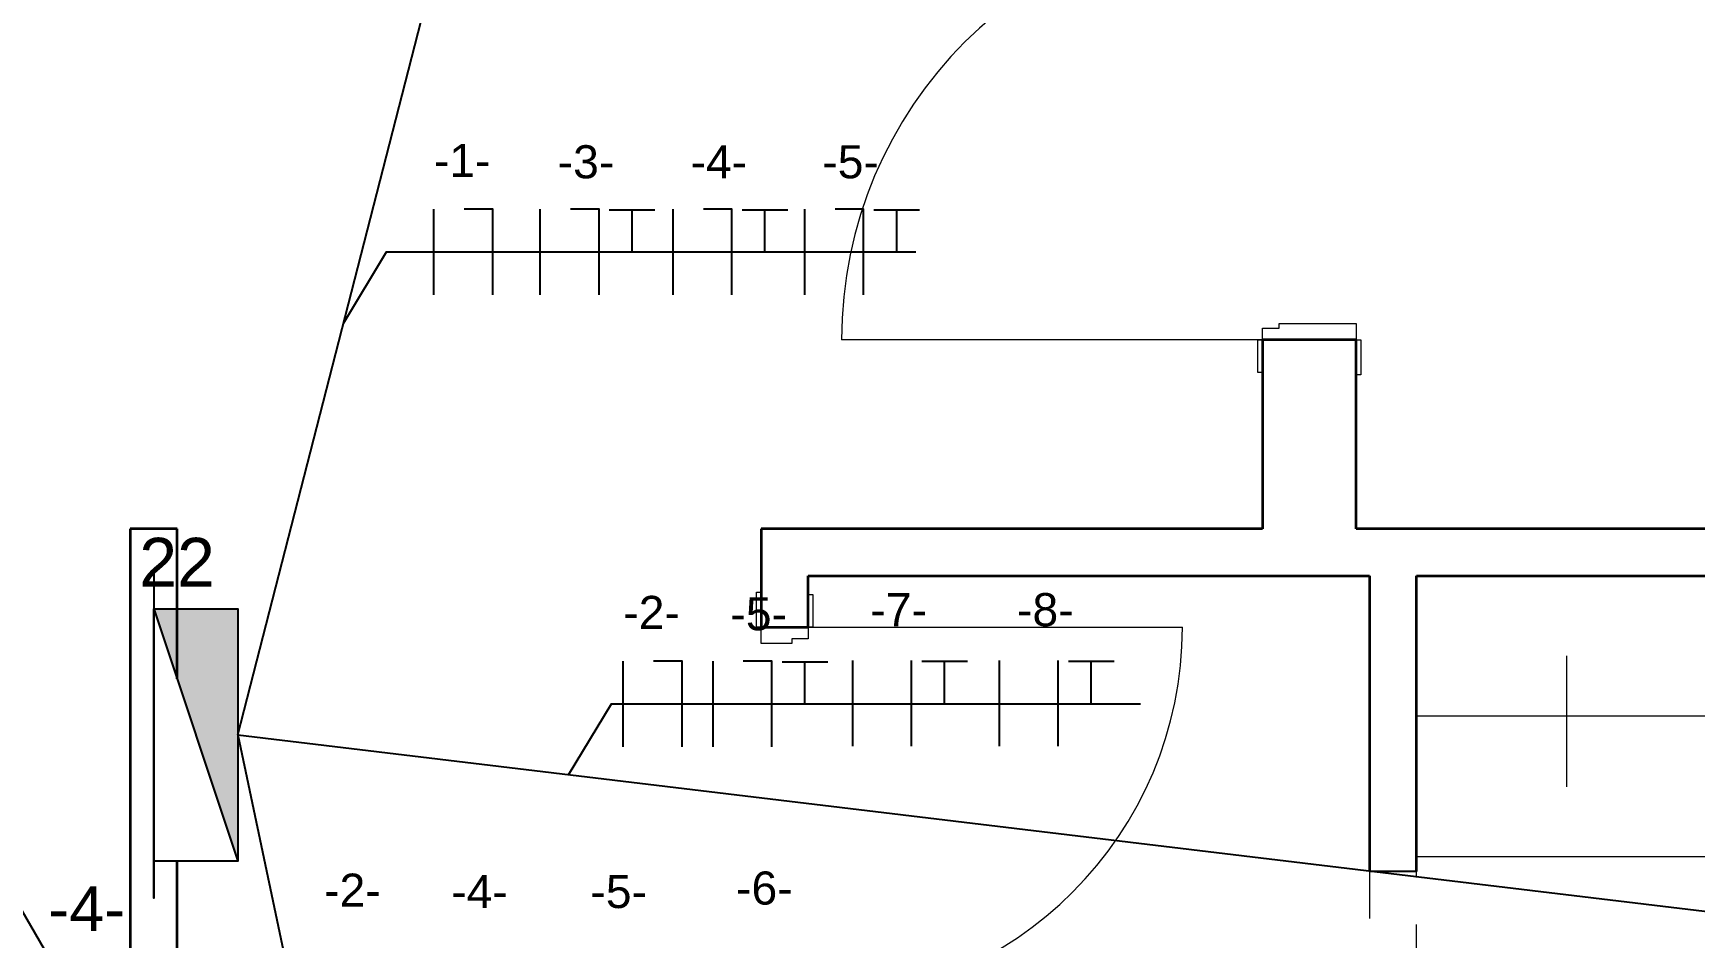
# Model space of a CAD drawing. Header units: metres. Extents: x -182 to 99, y 70 to 117.
# Drawn here: x 70.59 to 74.141, y 86.609 to 88.542 of the extents above; entities that cross this region are included whole.
import ezdxf

# ---------------------------------------------------------------- set-up
doc = ezdxf.new("R2010")
doc.units = ezdxf.units.M
doc.header["$LTSCALE"] = 0.01
doc.linetypes.add('ACAD_ISO02W100', pattern=[15, 12, -3])
doc.linetypes.add('Basculante', pattern=[0.003969, 0.002381, -0.001587])
for name, color, linetype, lineweight in [('A-DETL', 5, 'Continuous', 9), ('A-DETL-GENF', 3, 'Basculante', 9), ('A-DOOR', 1, 'Continuous', 9), ('A-DOOR-FRAM', 1, 'Continuous', 13), ('A-WALL', 2, 'Continuous', 9)]:
    doc.layers.add(name, color=color, linetype=linetype, lineweight=lineweight)
for name, color, linetype in [('FIAÇÃO', 10, 'Continuous'), ('Iluminação', 7, 'Continuous'), ('LEGENDA', 7, 'Continuous'), ('TOMADA', 7, 'ACAD_ISO02W100')]:
    doc.layers.add(name, color=color, linetype=linetype)
doc.styles.add('Arial', font='arial.ttf', dxfattribs={"height": 0.29506})
doc.styles.add('Arial_2', font='arial.ttf', dxfattribs={"height": 0.258177})
doc.dimstyles.new('Diagonal', dxfattribs={"dimscale": 0.3048, "dimtxt": 0.258177, "dimasz": 1.025262, "dimexe": 0.984252, "dimexo": 0.615157, "dimgap": 0.04101, "dimtad": 1, "dimrnd": 0.01, "dimzin": 0, "dimdsep": 46, "dimtxsty": 'Arial_2', "dimblk1": 'OBLIQUE', "dimblk2": 'OBLIQUE', "dimsah": 1, "dimcen": 0.09, "dimse1": 1, "dimse2": 1, "dimazin": 0, "dimtfac": 1, "dimtix": 1, "dimtmove": 0, "dimatfit": 3, "dimfxl": 1, "dimtvp": 1, "dimtfill": 1, "dimtolj": 1, "dimtzin": 0, "dimarcsym": 2})

# ---------------------------------------------------------------- blocks, each defined once
blk = doc.blocks.new('M_Puerta-Hueco - 0813 x 2134mm-226122-Nivel 9')
at = {"layer": 'A-DETL-GENF'}
for p, q in [((0.3983, 0.05), (-0.4147, 0.05)), ((-0.4147, -0.05), (0.3983, -0.05))]:
    blk.add_line(p, q, dxfattribs=at)
at = {"layer": 'A-DETL-GENF', "linetype": 'Continuous', "lineweight": 25}
for p, q in [((-0.4147, 0.05), (-0.4147, -0.05)), ((0.3983, -0.05), (0.3983, 0.05))]:
    blk.add_line(p, q, dxfattribs=at)
blk = doc.blocks.new('Puerta de 1 hoja - 80 x 210 cm-196792-Nivel 9')
at = {"layer": 'A-DOOR', "lineweight": 13}
blk.add_line((0.6669, -0.05), (0.6669, -0.85), dxfattribs=at)
blk.add_arc((0.6669, -0.05), 0.8, 180, 270, dxfattribs=at)
at = {"layer": 'A-DOOR-FRAM'}
for p, q in [((-0.2081, 0.06), (-0.1331, 0.06)), ((-0.2081, 0.05), (-0.2081, 0.06)), ((-0.1331, 0.06), (-0.1331, 0.05)), ((-0.1331, 0.05), (-0.0981, 0.05)), ((-0.0981, 0.05), (-0.0981, -0.015)), ((0.6319, -0.015), (0.6319, 0.05)), ((0.6319, 0.05), (0.6669, 0.05)), ((0.6669, 0.05), (0.6669, 0.06)), ((0.6669, 0.06), (0.7419, 0.06)), ((0.7419, 0.06), (0.7419, 0.05)), ((-0.1081, -0.015), (-0.1081, -0.05)), ((-0.0981, -0.015), (-0.1081, -0.015)), ((0.6419, -0.015), (0.6319, -0.015)), ((0.6419, -0.05), (0.6419, -0.015)), ((-0.2031, -0.06), (-0.2031, -0.05)), ((-0.1331, -0.06), (-0.2031, -0.06)), ((-0.1331, -0.05), (-0.1331, -0.06)), ((-0.1081, -0.05), (-0.1331, -0.05)), ((0.6669, -0.05), (0.6419, -0.05)), ((0.6669, -0.06), (0.6669, -0.05)), ((0.7369, -0.06), (0.6669, -0.06)), ((0.7369, -0.05), (0.7369, -0.06))]:
    blk.add_line(p, q, dxfattribs=at)
blk = doc.blocks.new('Puerta de 1 hoja - 90 x 210 cm-249323-Nivel 9')
at = {"layer": 'A-DOOR', "lineweight": 13}
blk.add_line((0.7169, -0.1), (0.7169, -1), dxfattribs=at)
blk.add_arc((0.7169, -0.1), 0.9, 180, 270, dxfattribs=at)
at = {"layer": 'A-DOOR-FRAM'}
for p, q in [((-0.2581, 0.11), (-0.1831, 0.11)), ((-0.2581, 0.1), (-0.2581, 0.11)), ((-0.1831, 0.11), (-0.1831, 0.1)), ((0.7169, 0.1), (0.7169, 0.11)), ((0.7169, 0.11), (0.7919, 0.11)), ((0.7919, 0.11), (0.7919, 0.1)), ((-0.1831, 0.1), (-0.1481, 0.1)), ((-0.1481, 0.1), (-0.1481, -0.065)), ((0.6819, -0.065), (0.6819, 0.1)), ((0.6819, 0.1), (0.7169, 0.1)), ((-0.1581, -0.065), (-0.1581, -0.1)), ((-0.1481, -0.065), (-0.1581, -0.065)), ((0.6919, -0.065), (0.6819, -0.065)), ((0.6919, -0.1), (0.6919, -0.065)), ((-0.2531, -0.11), (-0.2531, -0.1)), ((-0.1831, -0.1), (-0.1831, -0.11)), ((-0.1581, -0.1), (-0.1831, -0.1)), ((0.7169, -0.1), (0.6919, -0.1)), ((0.7169, -0.11), (0.7169, -0.1)), ((0.7869, -0.1), (0.7869, -0.11)), ((-0.1831, -0.11), (-0.2531, -0.11)), ((0.7869, -0.11), (0.7169, -0.11))]:
    blk.add_line(p, q, dxfattribs=at)
blk = doc.blocks.new('_Oblique')
at = {"color": 0, "linetype": 'ByBlock', "lineweight": -2}
blk.add_line((-0.5, -0.5), (0.5, 0.5), dxfattribs=at)
blk = doc.blocks.new('*D808')
at = {"color": 0, "lineweight": -2, "transparency": 16777216}
blk.add_line((86.913, 110.5367), (86.913, 81.3425), dxfattribs=at)
at = {"layer": 'Defpoints', "color": 0, "transparency": 16777216}
for p in [(78.2131, 110.5367), (67.3452, 81.3425), (86.913, 81.3425)]:
    blk.add_point(p, dxfattribs=at)
at = {"color": 0, "lineweight": -2, "transparency": 16777216, "xscale": 0.3124999999999999, "yscale": 0.3124999999999999, "zscale": 0.3124999999999999}
for p, rotation in [((86.913, 110.5367), 90), ((86.913, 81.3425), 270)]:
    blk.add_blockref('_Oblique', p, dxfattribs=dict(at, rotation=rotation))
at = {"color": 0, "transparency": 16777216, "insert": (86.7687, 95.9396), "char_height": 0.25818, "attachment_point": 5, "rotation": 90, "style": 'Arial_2', "bg_fill": 3, "box_fill_scale": 1.1, "bg_fill_color": 256, "bg_fill_true_color": 13158600, "bg_fill_transparency": 0}
blk.add_mtext('\\A1;29.19', dxfattribs=at)
blk = doc.blocks.new('F-N')
at = {"layer": 'FIAÇÃO'}
blk.add_line((2561.97, 1254.62), (2561.97, 1275.44), dxfattribs=at)
at = {"layer": 'FIAÇÃO', "color": 5}
blk.add_lwpolyline([(2576.26, 1254.62), (2576.26, 1275.44), (2569.32, 1275.44)], dxfattribs=at)
blk = doc.blocks.new('fnt')
at = {"layer": 'FIAÇÃO', "color": 1}
blk.add_line((-91.754, 85.1588), (-91.754, 85.3417), dxfattribs=at)
at = {"layer": 'FIAÇÃO', "color": 3}
blk.add_line((-91.5578, 85.2489), (-91.5578, 85.3404), dxfattribs=at)
at = {"layer": 'FIAÇÃO', "color": 5}
blk.add_lwpolyline([(-91.6285, 85.1588), (-91.6285, 85.3417), (-91.6895, 85.3417)], dxfattribs=at)
at = {"layer": 'FIAÇÃO', "color": 3}
blk.add_lwpolyline([(-91.6066, 85.3404), (-91.5578, 85.3404), (-91.509, 85.3404)], dxfattribs=at)
blk = doc.blocks.new('fft')
at = {"layer": 'FIAÇÃO', "color": 1}
for p, q in [((-91.754, 84.7222), (-91.754, 84.9051)), ((-91.6285, 84.7222), (-91.6285, 84.9051))]:
    blk.add_line(p, q, dxfattribs=at)
at = {"layer": 'FIAÇÃO', "color": 3}
blk.add_line((-91.5578, 84.8123), (-91.5578, 84.9038), dxfattribs=at)
blk.add_lwpolyline([(-91.6066, 84.9038), (-91.5578, 84.9038), (-91.509, 84.9038)], dxfattribs=at)

msp = doc.modelspace()

# ---------------------------------------------------------------- linework, layer by layer
at = {"layer": 'A-DETL'}
for p, q in [((73.8666, 87.212), (73.8666, 86.932)), ((75.7457, 87.0827), (73.5457, 87.0827)), ((73.5457, 86.7827), (75.7357, 86.7827))]:
    msp.add_line(p, q, dxfattribs=at)
at = {"layer": 'A-WALL', "color": 7, "lineweight": 35}
for p, q in [((73.4171, 87.887), (73.2171, 87.887)), ((73.2171, 87.887), (73.2171, 87.4827)), ((73.4171, 87.4827), (73.4171, 87.887)), ((70.8971, 87.4827), (70.7971, 87.4827)), ((70.7971, 87.4827), (70.7971, 86.4327)), ((73.2171, 87.4827), (72.1457, 87.4827)), ((72.1457, 87.4827), (72.1457, 87.2727)), ((77.512, 87.4827), (73.4171, 87.4827)), ((72.2457, 87.3827), (73.4457, 87.3827)), ((72.2457, 87.2727), (72.2457, 87.3827)), ((73.4457, 87.3827), (73.4457, 86.7507)), ((73.5457, 87.3827), (75.7457, 87.3827)), ((73.5457, 86.7507), (73.5457, 87.3827)), ((72.1457, 87.2727), (72.2457, 87.2727))]:
    msp.add_line(p, q, dxfattribs=at)

# ---------------------------------------------------------------- block references
at = {"layer": 'A-DOOR'}
for name, p, rotation in [('Puerta de 1 hoja - 90 x 210 cm-249323-Nivel 9', (73.3171, 88.6039), 269.9999999999999), ('Puerta de 1 hoja - 80 x 210 cm-196792-Nivel 9', (72.1957, 86.6058), 89.99999999999999), ('M_Puerta-Hueco - 0813 x 2134mm-226122-Nivel 9', (73.4957, 86.336), 269.9999999999999)]:
    msp.add_blockref(name, p, dxfattribs=dict(at, rotation=rotation))

# ---------------------------------------------------------------- next in the draw order: dimensions: what is measured, and where the dimension line sits
at = {"color": 1}
dim = msp.add_linear_dim(base=(86.913, 81.3425), p1=(78.2131, 110.5367), p2=(67.3452, 81.3425), angle=90, dimstyle='Diagonal', override={"dimpost": '<>'}, dxfattribs=at)
dim.commit()
dim.dimension.update_dxf_attribs({"geometry": '*D808', "text_midpoint": (86.7687, 95.9396)})

# ---------------------------------------------------------------- next in the draw order: hatches: boundary and pattern name
at = {"layer": 'LEGENDA'}
msp.add_hatch(color=256, dxfattribs=at).paths.add_polyline_path([(70.8472, 87.3121), (71.027, 86.7728), (71.027, 87.3121)])

# ---------------------------------------------------------------- next in the draw order: linework, layer by layer
at = {"layer": 'A-WALL', "color": 7, "lineweight": 35}
for p, q in [((70.8971, 87.1622), (70.8971, 87.4827)), ((70.8971, 86.4327), (70.8971, 86.7728))]:
    msp.add_line(p, q, dxfattribs=at)
at = {"layer": 'Iluminação', "color": 0, "ltscale": 0.5}
for q in [(71.4794, 88.8042), (71.2965, 85.7678), (74.4782, 86.6278)]:
    msp.add_line((71.027, 87.0425), q, dxfattribs=at)
for points in [[(71.2532, 87.9233), (71.345, 88.0747), (72.476, 88.0747)], [(71.7336, 86.9576), (71.8254, 87.1089), (72.9564, 87.1089)]]:
    msp.add_lwpolyline(points, dxfattribs=at)
at = {"layer": 'Iluminação', "color": 7, "ltscale": 0.5, "true_color": 0xffffff}
msp.add_lwpolyline([(70.403, 86.5525), (70.5171, 86.7503), (70.6313, 86.5525)], close=True, dxfattribs=at)
at = {"layer": 'LEGENDA'}
msp.add_line((70.8472, 87.3121), (71.027, 86.7728), dxfattribs=at)
msp.add_lwpolyline([(70.8472, 87.3909), (70.8473, 86.6935), (70.8472, 86.7728), (70.8472, 87.3121), (71.027, 87.3121), (71.027, 86.7728), (70.8472, 86.7728)], dxfattribs=at)

# ---------------------------------------------------------------- next in the draw order: block references
at = {"layer": 'FIAÇÃO', "lineweight": 20, "xscale": 0.008784106945095342, "yscale": 0.008784106945095342, "zscale": 0.008784106945095342}
for p in [(48.9414, 76.9626), (49.3461, 75.9968)]:
    msp.add_blockref('F-N', p, dxfattribs=at)
at = {"layer": 'TOMADA', "color": 0}
for name, p in [('fnt', (163.4274, 2.8244)), ('fnt', (163.7113, 2.8244)), ('fnt', (163.9929, 2.8244)), ('fnt', (163.7965, 1.8587)), ('fft', (164.0953, 2.2966)), ('fft', (164.4088, 2.2966))]:
    msp.add_blockref(name, p, dxfattribs=at)

# ---------------------------------------------------------------- next in the draw order: texts
at = {"layer": 'FIAÇÃO', "lineweight": 20, "style": 'Arial'}
for s, p in [('-1-', (71.4461, 88.2348)), ('-3-', (71.7106, 88.232)), ('-4-', (71.9945, 88.232)), ('-5-', (72.2761, 88.232)), ('-2-', (71.8508, 87.269)), ('-5-', (72.0797, 87.2662)), ('-7-', (72.3788, 87.275)), ('-8-', (72.6923, 87.275)), ('-6-', (72.0918, 86.6801)), ('-2-', (71.2114, 86.6755)), ('-4-', (71.4831, 86.6727)), ('-5-', (71.7805, 86.6727))]:
    msp.add_text(s, height=0.07075, dxfattribs=at).set_placement(p)
at = {"layer": 'Iluminação', "color": 7, "ltscale": 0.5, "true_color": 0xffffff, "style": 'Arial'}
msp.add_text('-4-', height=0.09589, dxfattribs=at).set_placement((70.622, 86.6234))
at = {"layer": 'Iluminação', "color": 7, "ltscale": 0.5, "true_color": 0xffffff, "insert": (70.8971, 87.3598), "char_height": 0.104025, "width": 0.595396, "attachment_point": 8, "style": 'Arial'}
msp.add_mtext('{\\H0.0275x;\\P\\P}22', dxfattribs=at)

doc.saveas('drawing.dxf')
